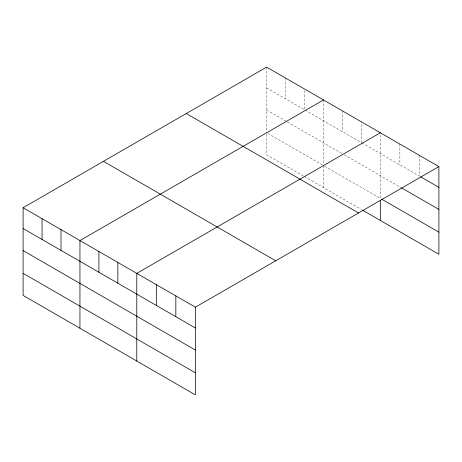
<?xml version="1.0" encoding="UTF-8"?>
<svg xmlns="http://www.w3.org/2000/svg" width="462" height="462" viewBox="0 0 462 462"><rect width="100%" height="100%" fill="white"/><g stroke="black" fill="none" stroke-linecap="round" stroke-linejoin="round"><path stroke-width="0.35" stroke-dasharray="2.31 1.73" d="M266.638 87.901L304.533 109.783L304.533 89.01M305.145 110.135L361.382 142.602L361.382 121.829M361.994 142.954L419.375 176.086L419.375 155.313M266.638 109.979L285.585 120.923M287.416 121.98L342.434 153.742M344.265 154.799L401.074 187.601M267.856 133.437L322.869 165.2M324.705 166.256L380.33 198.371L380.33 132.773M303.309 175.982L266.638 154.81L266.638 132.727M304.533 176.692L361.382 209.511M399.855 144.046L399.855 164.813M342.434 110.892L342.434 131.664M323.481 99.954L323.481 164.842M323.481 165.552L323.481 187.63M285.585 78.072L285.585 98.839M266.638 67.129L266.638 132.017"/><path stroke-width="0.69" d="M438.9 166.586L266.638 67.129L23.1 207.733L23.1 295.414L195.362 394.871L195.362 307.19L438.9 166.586L438.9 254.267L362.601 210.216M323.481 99.954L79.949 240.558L79.949 328.234M380.33 132.773L136.792 273.377L136.792 361.053M420.599 176.79L438.9 187.358M401.686 187.953L438.9 209.436M381.548 199.076L438.9 232.184M186.267 113.531L358.535 212.988M103.465 161.336L275.733 260.793M23.1 207.733L195.362 307.19M23.1 228.505L195.362 327.962M23.1 250.583L195.362 350.04M23.1 273.331L195.362 372.788M380.33 200.508L380.33 220.449M175.843 295.917L175.843 316.689M156.318 284.65L156.318 305.417M117.845 262.433L117.845 283.206M98.897 251.495L98.897 272.268M60.996 229.614L60.996 250.387M42.048 218.676L42.048 239.443"/></g></svg>
